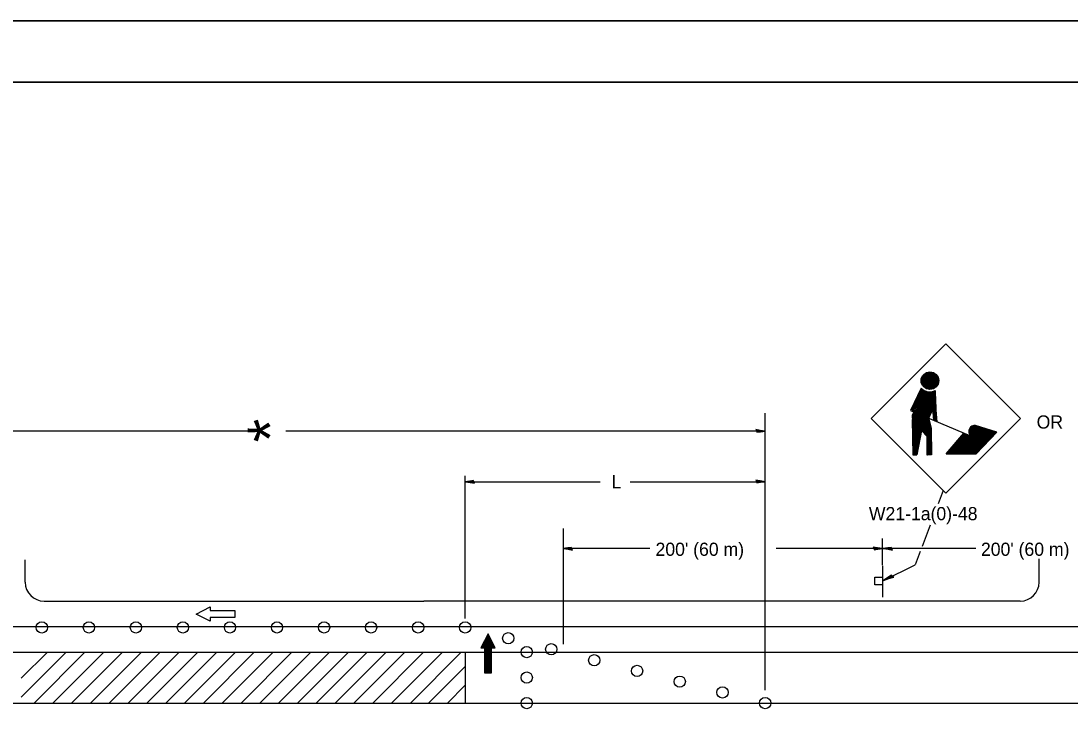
# Model space of a CAD drawing. Extents: x 92217 to 93577, y 75831 to 76271.
# Drawn here: x 92544.3 to 92716.4, y 76157.7 to 76271.4 of the extents above; entities that cross this region are included whole.
import ezdxf

# ---------------------------------------------------------------- set-up
doc = ezdxf.new("R2010")
doc.units = 0
for name, color, linetype in [('Design_PR_EOP', 7, 'Continuous'), ('Design_PR_Roadway Dimensions', 7, 'Continuous'), ('Level 48', 7, 'Continuous'), ('Level 7', 7, 'Continuous'), ('Sheets_50 Reference Boundary', 7, 'Continuous'), ('Sheets_General Details', 7, 'Continuous'), ('Sheets_Printer Plotting Border', 7, 'Continuous'), ('Stage_Construction Traffic Control', 7, 'Continuous'), ('Topo_PMK Symbols', 7, 'Continuous'), ('Topo_Traffic Sign', 7, 'Continuous')]:
    doc.layers.add(name, color=color, linetype=linetype)

msp = doc.modelspace()

# ---------------------------------------------------------------- linework, layer by layer
at = {"layer": 'Design_PR_EOP'}
for p, q in [((92545.02, 76179.45), (92545.02, 76183.14)), ((92711.3, 76179.45), (92711.3, 76183.28)), ((92548.11, 76176.36), (92610.42, 76176.36)), ((92708.21, 76176.36), (92610.42, 76176.36))]:
    msp.add_line(p, q, dxfattribs=at)
for centre, start, end in [((92548.11, 76179.45), 180, 270), ((92708.21, 76179.45), 270, 0)]:
    msp.add_arc(centre, 3.09, start, end, dxfattribs=at)
at = {"layer": 'Design_PR_Roadway Dimensions'}
for p, q in [((92666.38, 76161.75), (92666.38, 76207.18)), ((92582.37, 76204.23), (92495.11, 76204.23)), ((92666.38, 76204.23), (92587.77, 76204.23)), ((92617.18, 76173.52), (92617.18, 76196.88)), ((92617.18, 76195.93), (92639.31, 76195.93)), ((92644.25, 76195.93), (92666.38, 76195.93)), ((92633.26, 76188.28), (92633.26, 76169.3)), ((92685.65, 76182.25), (92685.65, 76186.61)), ((92647.48, 76184.97), (92633.26, 76184.97)), ((92685.65, 76184.97), (92668.19, 76184.97)), ((92700.91, 76184.97), (92685.71, 76184.97))]:
    msp.add_line(p, q, dxfattribs=at)
for points in [[(92664.96, 76204.25), (92665.01, 76204.04), (92665.61, 76204.13), (92666.38, 76204.23), (92665.56, 76204.34), (92664.84, 76204.47), (92664.96, 76204.25), (92665.03, 76204.11), (92665.86, 76204.23), (92664.95, 76204.39), (92665.09, 76204.21), (92665.47, 76204.23), (92665.1, 76204.29)], [(92618.6, 76195.91), (92618.55, 76196.12), (92617.95, 76196.03), (92617.18, 76195.93), (92618, 76195.82), (92618.72, 76195.69), (92618.6, 76195.91), (92618.53, 76196.05), (92617.7, 76195.93), (92618.61, 76195.77), (92618.48, 76195.95), (92618.09, 76195.93), (92618.46, 76195.87)], [(92664.96, 76195.95), (92665.01, 76195.74), (92665.61, 76195.83), (92666.38, 76195.93), (92665.56, 76196.05), (92664.84, 76196.17), (92664.96, 76195.95), (92665.03, 76195.81), (92665.86, 76195.93), (92664.95, 76196.09), (92665.09, 76195.92), (92665.47, 76195.94), (92665.1, 76195.99)], [(92634.68, 76184.95), (92634.63, 76185.16), (92634.03, 76185.07), (92633.26, 76184.97), (92634.08, 76184.86), (92634.8, 76184.73), (92634.68, 76184.95), (92634.61, 76185.09), (92633.78, 76184.97), (92634.69, 76184.81), (92634.56, 76184.99), (92634.17, 76184.97), (92634.54, 76184.91)], [(92684.23, 76184.99), (92684.28, 76184.78), (92684.88, 76184.87), (92685.65, 76184.97), (92684.83, 76185.09), (92684.11, 76185.21), (92684.23, 76184.99), (92684.3, 76184.85), (92685.13, 76184.97), (92684.22, 76185.13), (92684.35, 76184.96), (92684.74, 76184.98), (92684.37, 76185.03)], [(92687.13, 76184.95), (92687.09, 76185.16), (92686.49, 76185.07), (92685.71, 76184.97), (92686.54, 76184.86), (92687.26, 76184.73), (92687.13, 76184.95), (92687.07, 76185.09), (92686.23, 76184.97), (92687.15, 76184.81), (92687.01, 76184.99), (92686.63, 76184.97), (92687, 76184.91)]]:
    msp.add_lwpolyline(points, dxfattribs=at)
at = {"layer": 'Level 48'}
msp.add_lwpolyline([(92217.4, 76271.44), (92897.4, 76271.44), (92897.4, 75831.44), (92217.4, 75831.44)], close=True, dxfattribs=at)
at = {"layer": 'Level 7'}
msp.add_line((92318.1, 76172.18), (92791.71, 76172.18), dxfattribs=at)
at = {"layer": 'Sheets_50 Reference Boundary'}
msp.add_lwpolyline([(92257.4, 76261.43), (92887.4, 76261.43), (92887.4, 75861.44), (92257.4, 75861.44)], close=True, dxfattribs=at)
at = {"layer": 'Sheets_General Details'}
msp.add_line((92897.4, 76271.44), (92217.4, 76271.44), dxfattribs=at)
msp.add_lwpolyline([(92257.4, 76261.44), (92887.4, 76261.44), (92887.4, 75841.44), (92257.4, 75841.44)], close=True, dxfattribs=at)
at = {"layer": 'Sheets_Printer Plotting Border'}
msp.add_lwpolyline([(92217.4, 75831.44), (92897.4, 75831.44), (92897.4, 76271.44), (92217.4, 76271.44)], close=True, dxfattribs=at)
at = {"layer": 'Stage_Construction Traffic Control'}
for p, q in [((92544.36, 76160.62), (92551.74, 76168.01)), ((92544.38, 76163.73), (92548.66, 76168.01)), ((92546.47, 76159.65), (92554.83, 76168.01)), ((92549.56, 76159.65), (92557.92, 76168.01)), ((92552.64, 76159.65), (92561, 76168.01)), ((92555.73, 76159.65), (92564.09, 76168.01)), ((92558.82, 76159.65), (92567.17, 76168.01)), ((92561.9, 76159.65), (92570.26, 76168.01)), ((92564.99, 76159.65), (92573.34, 76168.01)), ((92568.07, 76159.65), (92576.43, 76168.01)), ((92571.16, 76159.65), (92579.51, 76168.01)), ((92574.24, 76159.65), (92582.6, 76168.01)), ((92577.33, 76159.65), (92585.69, 76168.01)), ((92580.42, 76159.65), (92588.77, 76168.01)), ((92583.5, 76159.65), (92591.86, 76168.01)), ((92586.59, 76159.65), (92594.94, 76168.01)), ((92589.67, 76159.65), (92598.03, 76168.01)), ((92592.76, 76159.65), (92601.11, 76168.01)), ((92595.84, 76159.65), (92604.2, 76168.01)), ((92598.93, 76159.65), (92607.29, 76168.01)), ((92602.01, 76159.65), (92610.37, 76168.01)), ((92605.1, 76159.65), (92613.46, 76168.01)), ((92608.19, 76159.65), (92616.54, 76168.01)), ((92617.18, 76168.01), (92617.18, 76159.65)), ((92611.18, 76159.65), (92617.18, 76165.65)), ((92614.26, 76159.65), (92617.18, 76162.56))]:
    msp.add_line(p, q, dxfattribs=at)
for centre in [(92547.75, 76172.06), (92555.47, 76172.06), (92563.18, 76172.06), (92570.89, 76172.06), (92578.61, 76172.06), (92586.32, 76172.06), (92594.04, 76172.06), (92601.75, 76172.06), (92609.47, 76172.06), (92617.18, 76172.06), (92624.24, 76170.28), (92627.27, 76168.01), (92631.3, 76168.47), (92638.36, 76166.67), (92645.37, 76164.92), (92627.27, 76163.83), (92652.37, 76163.16), (92659.38, 76161.4), (92627.27, 76159.65), (92666.38, 76159.65)]:
    msp.add_circle(centre, 0.926, dxfattribs=at)
at = {"layer": 'Topo_PMK Symbols'}
for p, q in [((92318.1, 76168.01), (92791.71, 76168.01)), ((92318.1, 76159.65), (92791.71, 76159.65))]:
    msp.add_line(p, q, dxfattribs=at)
for points in [[(92579.41, 76174.82), (92579.41, 76173.66), (92575.36, 76173.66), (92575.36, 76173.08), (92573.04, 76174.24), (92575.36, 76175.4), (92575.36, 76174.82), (92579.41, 76174.82)], [(92552.58, 76172.18), (92555.67, 76172.18)], [(92564.92, 76172.18), (92568.01, 76172.18)], [(92577.27, 76172.18), (92580.35, 76172.18)], [(92589.61, 76172.18), (92592.69, 76172.18)], [(92601.95, 76172.18), (92605.04, 76172.18)], [(92614.29, 76172.18), (92617.38, 76172.18)], [(92626.64, 76172.18), (92629.72, 76172.18)], [(92638.98, 76172.18), (92642.06, 76172.18)], [(92651.32, 76172.18), (92654.41, 76172.18)], [(92663.66, 76172.18), (92666.75, 76172.18)], [(92676.01, 76172.18), (92679.09, 76172.18)], [(92688.35, 76172.18), (92691.43, 76172.18)], [(92700.69, 76172.18), (92703.78, 76172.18)], [(92713.03, 76172.18), (92716.12, 76172.18)]]:
    msp.add_lwpolyline(points, dxfattribs=at)
at = {"layer": 'Topo_Traffic Sign'}
for p, q in [((92691.98, 76211.25), (92690.22, 76207.58)), ((92690.22, 76207.58), (92700.05, 76203.45)), ((92693.89, 76207.88), (92693.17, 76206.31)), ((92694.04, 76206.03), (92693.89, 76207.88)), ((92690.49, 76206.15), (92690.58, 76200.33)), ((92693.16, 76206.4), (92693.62, 76204.7)), ((92704.35, 76204.06), (92700.9, 76205.15)), ((92692.04, 76204.33), (92691.27, 76200.33)), ((92692.96, 76203.33), (92692.04, 76204.33)), ((92692.96, 76200.28), (92692.96, 76203.33)), ((92693.62, 76204.7), (92693.68, 76200.33)), ((92696.04, 76200.48), (92698.96, 76203.87)), ((92700.96, 76200.48), (92704.35, 76204.06)), ((92690.58, 76200.33), (92691.27, 76200.33)), ((92693.68, 76200.33), (92692.96, 76200.28)), ((92696.04, 76200.48), (92700.96, 76200.48)), ((92695.58, 76194.49), (92694.76, 76192.3)), ((92693.44, 76188.83), (92692.12, 76185.32)), ((92691.8, 76184.47), (92690.98, 76182.29)), ((92685.65, 76182.15), (92685.65, 76177)), ((92685.76, 76179.75), (92690.98, 76182.29))]:
    msp.add_line(p, q, dxfattribs=at)
for points in [[(92683.79, 76206.28), (92696.01, 76194.06), (92708.23, 76206.28), (92696.01, 76218.5)], [(92684.36, 76180.31), (92685.65, 76180.31), (92685.65, 76179.02), (92684.36, 76179.02)]]:
    msp.add_lwpolyline(points, close=True, dxfattribs=at)
for points in [[(92693.38, 76213.84), (92692.49, 76213.52), (92692.15, 76213), (92692.04, 76212.21), (92692.5, 76211.46), (92693.32, 76211.11), (92694.18, 76211.38), (92694.69, 76212), (92694.72, 76212.9), (92694.21, 76213.57), (92693.48, 76213.83), (92692.54, 76213.47), (92692.27, 76213), (92692.15, 76212.22), (92692.54, 76211.51), (92693.32, 76211.17), (92694.12, 76211.44), (92694.63, 76212), (92694.68, 76212.89), (92694.19, 76213.52), (92693.5, 76213.77), (92692.59, 76213.43), (92692.32, 76213), (92692.21, 76212.21), (92692.57, 76211.56), (92693.32, 76211.25), (92694.09, 76211.49), (92694.57, 76212.04), (92694.6, 76212.87), (92694.16, 76213.47), (92693.5, 76213.7), (92692.63, 76213.38), (92692.37, 76213), (92692.25, 76212.22), (92692.6, 76211.61), (92693.32, 76211.3), (92694.04, 76211.53), (92694.51, 76212.06), (92694.55, 76212.85), (92694.13, 76213.44), (92693.51, 76213.61), (92692.66, 76213.33), (92692.43, 76212.98), (92692.31, 76212.25), (92692.62, 76211.66), (92693.32, 76211.39), (92694, 76211.56), (92694.46, 76212.06), (92694.49, 76212.82), (92694.11, 76213.38), (92693.51, 76213.55), (92692.68, 76213.24), (92692.47, 76212.94), (92692.35, 76212.26), (92692.65, 76211.71), (92693.3, 76211.44), (92693.95, 76211.6), (92694.41, 76212.06), (92694.45, 76212.81), (92694.08, 76213.33), (92693.51, 76213.49), (92692.73, 76213.2), (92692.52, 76212.93), (92692.44, 76212.26), (92692.68, 76211.74), (92693.36, 76211.51), (92693.91, 76211.65), (92694.31, 76212.05), (92694.39, 76212.78), (92694.06, 76213.26), (92693.5, 76213.43), (92692.74, 76213.16), (92692.56, 76212.93), (92692.5, 76212.28), (92692.71, 76211.78), (92693.37, 76211.57), (92693.89, 76211.71), (92694.26, 76212.06), (92694.34, 76212.77), (92694.04, 76213.21), (92693.51, 76213.37), (92692.78, 76213.1), (92692.62, 76212.94), (92692.57, 76212.28), (92692.74, 76211.82), (92693.35, 76211.62), (92693.85, 76211.76), (92694.22, 76212.07), (92694.28, 76212.75), (92694.02, 76213.15), (92693.51, 76213.27), (92692.81, 76213.06), (92692.66, 76212.91), (92692.61, 76212.3), (92692.75, 76211.88), (92693.35, 76211.68), (92693.8, 76211.81), (92694.16, 76212.08), (92694.23, 76212.69), (92694, 76213.1), (92693.51, 76213.2)], [(92693.51, 76213.2), (92692.84, 76213), (92692.73, 76212.9), (92692.67, 76212.31), (92692.79, 76211.94), (92693.34, 76211.72), (92693.74, 76211.83), (92694.1, 76212.1), (92694.19, 76212.68), (92693.95, 76213.05), (92693.5, 76213.13), (92692.84, 76212.96), (92692.78, 76212.89), (92692.71, 76212.32), (92692.81, 76211.98), (92693.34, 76211.77), (92693.73, 76211.88), (92694.02, 76212.11), (92694.15, 76212.65), (92693.94, 76213), (92693.52, 76213.06), (92692.83, 76212.9), (92692.76, 76212.33), (92692.84, 76212), (92693.32, 76211.82), (92693.67, 76211.92), (92693.94, 76212.11), (92694.12, 76212.63), (92693.91, 76212.96), (92693.55, 76212.98), (92692.91, 76212.87), (92692.82, 76212.36), (92692.88, 76212.04), (92693.34, 76211.88), (92693.67, 76211.97), (92693.86, 76212.12), (92694.07, 76212.61), (92693.88, 76212.9), (92693.56, 76212.92), (92692.98, 76212.84), (92692.88, 76212.37), (92692.9, 76212.06), (92693.33, 76211.91), (92693.63, 76212), (92693.79, 76212.12), (92694.02, 76212.6), (92693.87, 76212.85), (92693.02, 76212.81), (92692.91, 76212.37), (92692.95, 76212.09), (92693.32, 76211.97), (92693.61, 76212.04), (92693.74, 76212.13), (92693.98, 76212.59), (92693.85, 76212.8), (92693.05, 76212.76), (92692.98, 76212.36), (92693.01, 76212.12), (92693.31, 76212.03), (92693.6, 76212.08), (92693.71, 76212.15), (92693.92, 76212.58), (92693.83, 76212.76), (92693.07, 76212.71), (92693.01, 76212.36), (92693.07, 76212.15), (92693.31, 76212.08), (92693.61, 76212.12), (92693.67, 76212.16), (92693.86, 76212.59), (92693.79, 76212.69), (92693.12, 76212.66), (92693.06, 76212.35), (92693.11, 76212.17), (92693.32, 76212.12), (92693.62, 76212.16), (92693.81, 76212.58), (92693.76, 76212.63), (92693.16, 76212.61), (92693.11, 76212.36), (92693.15, 76212.21), (92693.33, 76212.16), (92693.57, 76212.19), (92693.74, 76212.58), (92693.72, 76212.61), (92693.18, 76212.56), (92693.15, 76212.37), (92693.19, 76212.23), (92693.32, 76212.19), (92693.55, 76212.24), (92693.68, 76212.57), (92693.2, 76212.5), (92693.2, 76212.38), (92693.21, 76212.27), (92693.32, 76212.24), (92693.5, 76212.27), (92693.62, 76212.51), (92693.24, 76212.45), (92693.23, 76212.29), (92693.33, 76212.27), (92693.45, 76212.3)], [(92693.45, 76212.3), (92693.54, 76212.45), (92693.28, 76212.41), (92693.26, 76212.31), (92693.41, 76212.31), (92693.46, 76212.4), (92693.31, 76212.39), (92693.3, 76212.35), (92693.38, 76212.34), (92693.4, 76212.37)], [(92692.02, 76211.07), (92690.42, 76207.64), (92693.15, 76206.44), (92693.91, 76208.07), (92694.12, 76206.04), (92694.42, 76205.88), (92694.17, 76210.73), (92693.4, 76210.57), (92692.71, 76210.69), (92692.01, 76211.06), (92690.57, 76207.69), (92693.1, 76206.61), (92693.93, 76208.23), (92694.2, 76206.13), (92694.32, 76206.05), (92694.07, 76210.61), (92693.42, 76210.44), (92692.64, 76210.59), (92692.05, 76210.88), (92690.71, 76207.73), (92693.03, 76206.75), (92693.98, 76208.39), (92694.25, 76206.24), (92694, 76210.46), (92693.42, 76210.34), (92692.61, 76210.46), (92692.08, 76210.74), (92690.88, 76207.76), (92693.01, 76206.9), (92693.98, 76208.49), (92694.1, 76207.84), (92693.93, 76210.34), (92693.44, 76210.25), (92692.59, 76210.4), (92692.1, 76210.59), (92691.03, 76207.81), (92692.98, 76207.02), (92693.93, 76208.56), (92693.86, 76210.24), (92693.42, 76210.12), (92692.59, 76210.29), (92692.15, 76210.42), (92691.18, 76207.85), (92692.95, 76207.17), (92693.81, 76208.56), (92693.79, 76210.1), (92693.42, 76210.05), (92692.54, 76210.18), (92692.19, 76210.3), (92691.32, 76207.9), (92692.9, 76207.26), (92693.67, 76208.59), (92693.71, 76209.96), (92693.42, 76209.95), (92692.49, 76210.07), (92692.29, 76210.13), (92691.45, 76207.93), (92692.88, 76207.39), (92693.54, 76208.61), (92693.63, 76209.85), (92693.35, 76209.86), (92692.52, 76209.96), (92692.35, 76210.03), (92691.56, 76207.96), (92692.84, 76207.47), (92693.44, 76208.66), (92693.52, 76209.76), (92692.54, 76209.84), (92692.39, 76209.88), (92691.68, 76208), (92692.81, 76207.58), (92693.25, 76208.69), (92693.4, 76209.66), (92692.45, 76209.75), (92691.8, 76208.05), (92692.74, 76207.68), (92693.15, 76208.7), (92693.3, 76209.64), (92692.49, 76209.64), (92691.93, 76208.08), (92692.69, 76207.79), (92693.03, 76208.74), (92693.2, 76209.56), (92692.54, 76209.54), (92692.03, 76208.12), (92692.63, 76207.88), (92693.1, 76209.46), (92692.56, 76209.47), (92692.15, 76208.18), (92692.59, 76208), (92692.98, 76209.39), (92692.61, 76209.39), (92692.25, 76208.22), (92692.52, 76208.12), (92692.88, 76209.27), (92692.68, 76209.29), (92692.35, 76208.27), (92692.46, 76208.24), (92692.74, 76209.2)], [(92690.79, 76207.24), (92690.62, 76206.88), (92690.55, 76206.45), (92690.6, 76206.19), (92690.67, 76200.45), (92691.21, 76200.4), (92692.01, 76204.47), (92693.03, 76203.4), (92693.02, 76200.35), (92693.58, 76200.4), (92693.53, 76204.63), (92693.1, 76206.25), (92690.88, 76207.19), (92690.72, 76206.89), (92690.64, 76206.46), (92690.69, 76206.24), (92690.76, 76200.56), (92691.12, 76200.52), (92691.92, 76204.66), (92693.1, 76203.48), (92693.11, 76200.47), (92693.48, 76200.49), (92693.37, 76204.59), (92693.04, 76206.18), (92690.91, 76207.04), (92690.79, 76206.75), (92690.76, 76206.5), (92690.81, 76206.25), (92690.85, 76200.69), (92691.01, 76200.66), (92691.9, 76204.78), (92693.13, 76203.55), (92693.21, 76200.56), (92693.37, 76200.59), (92693.22, 76204.54), (92692.95, 76206.08), (92690.98, 76206.87), (92690.91, 76206.69), (92690.93, 76206.39), (92690.96, 76200.85), (92691.88, 76204.99), (92693.13, 76203.69), (92693.3, 76200.7), (92693.13, 76204.54), (92692.84, 76206.03), (92691.04, 76206.72), (92691.03, 76206.42), (92691.02, 76201.58), (92691.83, 76205.13), (92693.06, 76203.85), (92693.01, 76204.52), (92692.76, 76205.96), (92691.15, 76206.58), (92691.12, 76202.3), (92691.83, 76205.23), (92692.94, 76204.12), (92692.66, 76205.85), (92691.22, 76206.42), (92691.22, 76203.14), (92691.81, 76205.37), (92692.8, 76204.42), (92692.57, 76205.78), (92691.31, 76206.25), (92691.31, 76203.95), (92691.79, 76205.47), (92692.66, 76204.66), (92692.42, 76205.72), (92691.36, 76206.13), (92691.38, 76204.49), (92691.73, 76205.56), (92692.52, 76204.9), (92692.32, 76205.63), (92691.45, 76205.99), (92691.46, 76204.99), (92691.69, 76205.63), (92692.39, 76205.15), (92692.2, 76205.58), (92691.5, 76205.85), (92691.53, 76205.42), (92691.61, 76205.66), (92691.6, 76205.72), (92692.16, 76205.51), (92692.19, 76205.35), (92691.92, 76205.54)], [(92699.01, 76203.82), (92696.27, 76200.59), (92700.93, 76200.59), (92704.16, 76204.02), (92700.82, 76205.07), (92700.22, 76204.89), (92699.9, 76204.48), (92699.84, 76204.03), (92700.16, 76203.35), (92699.1, 76203.71), (92696.48, 76200.67), (92700.9, 76200.69), (92704.01, 76203.98), (92700.8, 76204.96), (92700.26, 76204.79), (92699.96, 76204.45), (92699.95, 76203.98), (92700.34, 76203.24), (92699.12, 76203.56), (92696.71, 76200.75), (92700.88, 76200.82), (92703.76, 76203.87), (92700.81, 76204.83), (92700.33, 76204.68), (92700.02, 76204.45), (92700.02, 76204.02), (92700.53, 76203.19), (92700.32, 76203.15), (92699.13, 76203.41), (92696.95, 76200.88), (92700.83, 76200.93), (92703.59, 76203.79), (92700.8, 76204.71), (92700.09, 76204.41), (92700.11, 76204.05), (92700.7, 76203.19), (92700.28, 76203.03), (92699.14, 76203.29), (92697.17, 76200.98), (92700.82, 76201.05), (92703.4, 76203.73), (92700.79, 76204.6), (92700.18, 76204.36), (92700.18, 76204.07), (92700.91, 76203.15), (92700.29, 76202.92), (92699.19, 76203.15), (92697.36, 76201.09), (92700.78, 76201.14), (92703.23, 76203.67), (92700.79, 76204.49), (92700.26, 76204.31), (92700.29, 76204.09), (92701.07, 76203.19), (92700.91, 76203.01), (92700.28, 76202.79), (92699.21, 76203.03), (92697.58, 76201.18), (92700.78, 76201.25), (92703.04, 76203.6), (92700.78, 76204.34), (92700.37, 76204.25), (92700.43, 76204.12), (92701.18, 76203.22), (92701.03, 76202.9), (92700.29, 76202.68), (92699.24, 76202.88), (92697.83, 76201.26), (92700.74, 76201.38), (92702.87, 76203.54), (92700.76, 76204.24), (92700.49, 76204.18), (92701.29, 76203.26), (92701.14, 76202.81), (92700.01, 76202.53), (92699.25, 76202.79), (92700.13, 76202.61), (92699.21, 76202.72), (92698.05, 76201.38), (92700.71, 76201.49), (92702.73, 76203.5), (92700.78, 76204.16), (92700.63, 76204.13), (92701.41, 76203.28), (92701.23, 76202.7), (92700, 76202.43), (92699.22, 76202.62), (92698.22, 76201.45), (92700.67, 76201.6), (92702.57, 76203.47), (92700.81, 76204.05), (92701.52, 76203.3), (92701.32, 76202.59), (92699.97, 76202.32), (92699.24, 76202.52), (92698.39, 76201.53), (92700.63, 76201.7), (92702.42, 76203.41), (92701.03, 76203.87), (92701.58, 76203.32), (92701.43, 76202.54)], [(92701.43, 76202.54), (92699.96, 76202.26), (92699.24, 76202.43), (92698.57, 76201.62), (92700.57, 76201.79), (92701.32, 76202.44), (92699.97, 76202.17), (92699.24, 76202.32), (92698.72, 76201.69), (92700.53, 76201.87), (92701.09, 76202.34), (92699.97, 76202.07), (92699.24, 76202.21), (92698.96, 76201.81), (92700.52, 76201.97), (92700.82, 76202.21), (92700, 76201.99), (92699.28, 76202.12), (92699.1, 76201.88), (92699.75, 76201.96), (92699.33, 76202.01), (92699.25, 76201.98), (92700.46, 76202.01), (92700.55, 76202.08), (92701.54, 76202.68), (92702.26, 76203.37), (92701.26, 76203.71), (92701.65, 76203.32), (92701.54, 76202.77), (92702.1, 76203.31), (92701.52, 76203.53), (92701.73, 76203.33), (92701.66, 76203), (92701.95, 76203.26), (92701.77, 76203.33), (92701.77, 76203.21), (92701.83, 76203.24)], [(92687.23, 76180.44), (92687.08, 76180.63), (92686.51, 76180.23), (92685.76, 76179.74), (92686.67, 76180.04), (92687.47, 76180.28), (92687.23, 76180.44), (92687.1, 76180.55), (92686.3, 76180.01), (92687.32, 76180.3), (92687.09, 76180.42), (92686.71, 76180.2), (92687.11, 76180.32)], [(92620.35, 76164.63), (92621.51, 76164.63), (92621.51, 76168.68), (92622.08, 76168.68), (92620.93, 76171), (92619.77, 76168.68), (92620.35, 76168.68), (92620.35, 76164.63)], [(92621.46, 76164.67), (92621.47, 76168.71), (92621.99, 76168.71), (92620.93, 76170.9), (92619.83, 76168.73), (92620.4, 76168.71), (92620.4, 76164.69), (92621.42, 76164.67), (92621.43, 76168.8), (92621.85, 76168.76), (92620.91, 76170.78), (92619.95, 76168.8), (92620.45, 76168.75), (92620.44, 76164.74), (92621.35, 76164.7), (92621.37, 76168.84), (92621.75, 76168.8), (92620.91, 76170.65), (92620.03, 76168.82), (92620.51, 76168.8), (92620.51, 76164.81), (92621.28, 76164.74), (92621.32, 76168.9), (92621.64, 76168.87), (92620.9, 76170.51), (92620.12, 76168.89), (92620.56, 76168.82), (92620.55, 76164.84), (92621.23, 76164.81), (92621.22, 76164.89), (92620.62, 76164.87), (92620.6, 76164.98), (92621.22, 76164.95), (92621.24, 76168.93), (92621.52, 76168.93), (92620.91, 76170.35), (92620.2, 76168.93), (92620.62, 76168.88), (92620.62, 76165.04), (92621.15, 76165.04), (92621.13, 76168.96), (92621.39, 76169), (92620.9, 76170.2), (92620.31, 76169.01), (92620.68, 76168.91), (92620.66, 76165.11), (92621.06, 76165.08), (92621.06, 76168.97), (92621.28, 76169.04), (92620.91, 76169.99), (92620.91, 76170.08), (92620.43, 76169.07), (92620.73, 76168.97), (92620.71, 76165.2), (92620.93, 76165.15), (92620.98, 76168.97), (92621.18, 76169.09), (92620.88, 76169.85), (92620.54, 76169.12), (92620.78, 76168.99), (92620.74, 76165.24), (92620.86, 76165.21), (92620.91, 76168.98), (92621.08, 76169.11), (92620.88, 76169.68), (92620.62, 76169.13), (92620.82, 76169.04), (92620.77, 76165.29), (92620.82, 76165.28), (92620.86, 76168.98), (92621, 76169.12), (92620.87, 76169.53), (92620.71, 76169.15), (92620.84, 76169.08), (92620.93, 76169.12), (92620.86, 76169.37), (92620.78, 76169.18), (92620.85, 76169.15), (92620.85, 76169.21), (92621.88, 76168.76), (92620.95, 76170.76), (92621, 76168.96), (92621, 76165.18), (92620.64, 76164.94), (92621.23, 76164.91), (92621.18, 76165.04), (92621.19, 76168.95), (92621.08, 76168.95), (92621.08, 76165.13)]]:
    msp.add_lwpolyline(points, dxfattribs=at)
msp.add_circle((92693.4, 76212.49), 1.44, dxfattribs=at)
for centre, radius, start, end in [((92693.36, 76212.6), 1.94, 224.4048, 297.4154), ((92867.12, 76216.92), 172.97, 181.998, 183.698), ((92691.65, 76206.52), 1.19, 138.3793, 197.8475), ((92700.78, 76204.15), 1.01, 83.1085, 223.8668)]:
    msp.add_arc(centre, radius, start, end, dxfattribs=at)

# ---------------------------------------------------------------- texts
at = {"layer": 'Design_PR_Roadway Dimensions'}
msp.add_text('*', height=7.41, rotation=90, dxfattribs=at).set_placement((92588.9, 76202.39))
for s, p in [('L', (92641.17, 76194.85)), ("200' (60 m)", (92648.4, 76183.78)), ("200' (60 m)", (92701.77, 76183.78))]:
    msp.add_text(s, height=2.16, dxfattribs=at).set_placement(p)
at = {"layer": 'Topo_Traffic Sign'}
for s, height, p in [('OR', 2.16, (92710.9, 76204.64)), ('W21-1a(0)-48', 2.1597, (92683.39, 76189.62))]:
    msp.add_text(s, height=height, dxfattribs=at).set_placement(p)

doc.saveas('drawing.dxf')
